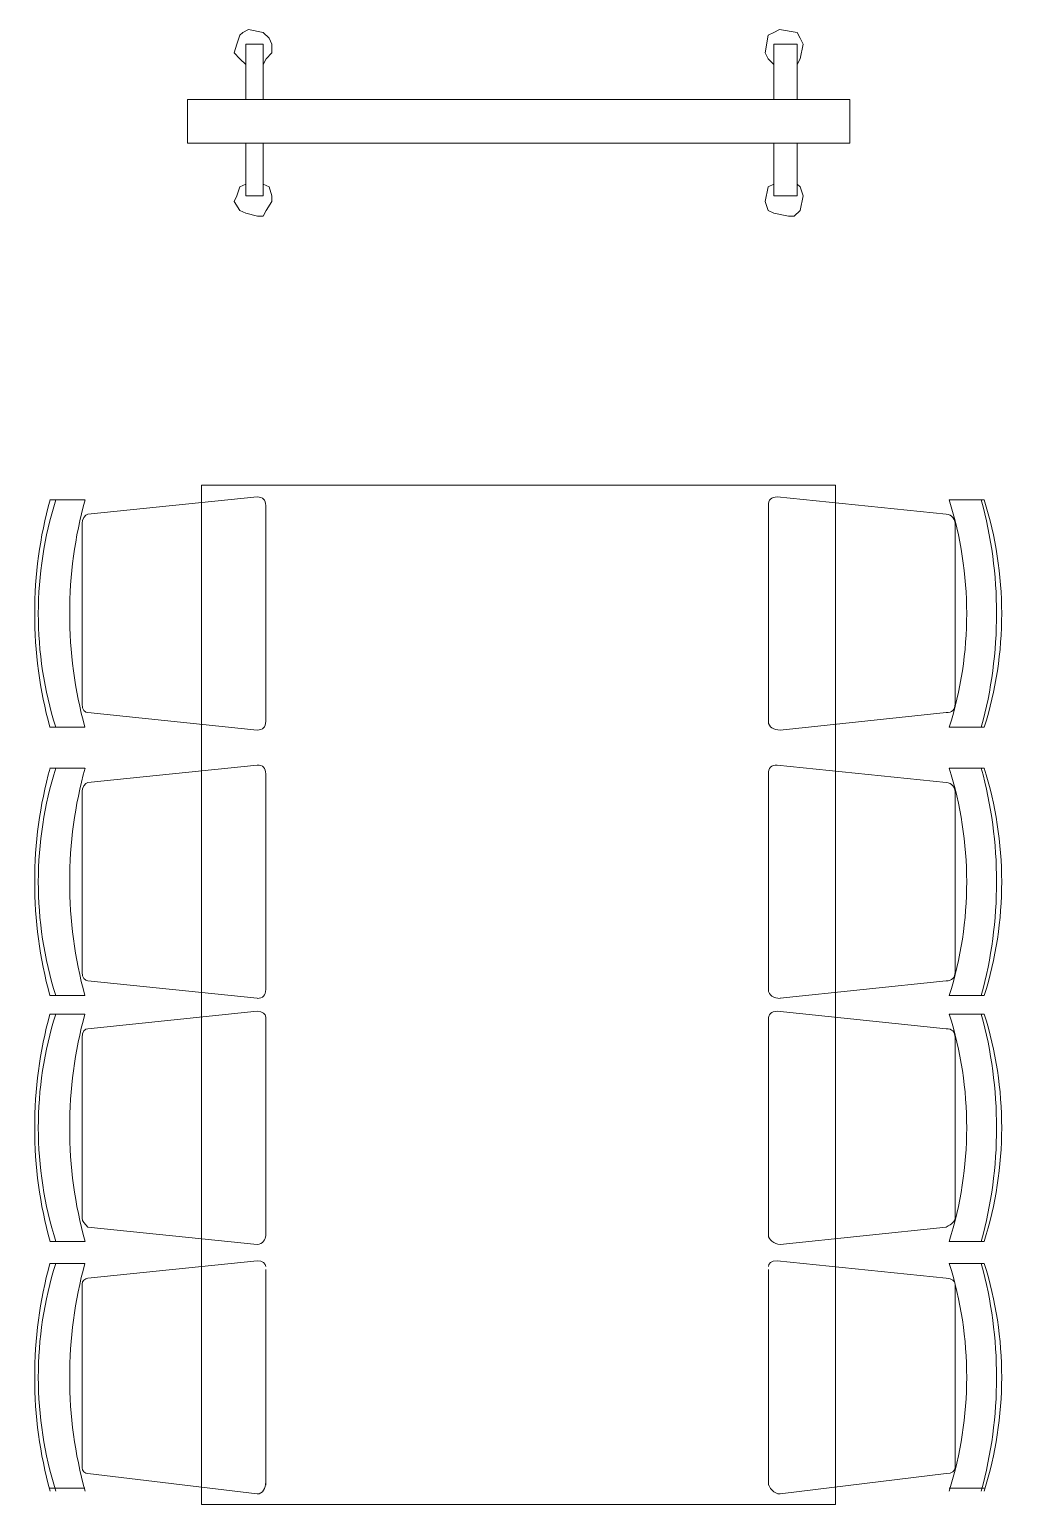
# Model space of a CAD drawing. Header units: millimetres. Extents: x -217756 to 263180, y 55413 to 130608.
# Drawn here: x -76609 to -74835, y 121804 to 124481 of the extents above; entities that cross this region are included whole.
import ezdxf

# ---------------------------------------------------------------- set-up
doc = ezdxf.new("R2010")
doc.units = ezdxf.units.MM
doc.layers.add('ТХ_мебель передв', color=250, linetype='Continuous', lineweight=13)
doc.layers.add('ТХ_ОСНОВНОЙ', color=103, linetype='Continuous', lineweight=25)

# ---------------------------------------------------------------- blocks, each defined once
blk = doc.blocks.new('У093')
at = {"layer": 'ТХ_мебель передв', "elevation": -0.6}
blk.add_lwpolyline([(46659.7, 18859.6), (46659.7, 17009.6), (47809.7, 17009.6), (47809.7, 18859.6)], close=True, dxfattribs=at)
for points in [[(46453.3, 18829.8), (46389.8, 18829.8)], [(46458.6, 18803.3), (46760.2, 18840.4)], [(48016, 18803.3), (47709.1, 18840.4)], [(48021.3, 18829.8), (48084.8, 18829.8)], [(46442.7, 18459.4), (46442.7, 18792.8)], [(48026.6, 18459.4), (48026.6, 18792.8)], [(46458.6, 18448.8), (46765.5, 18417.1)], [(48016, 18448.8), (47709.1, 18417.1)], [(46453.3, 18422.3), (46389.8, 18422.3)], [(48021.3, 18422.3), (48084.8, 18422.3)], [(46453.3, 18382.4), (46389.8, 18382.4)], [(46458.6, 18355.9), (46760.2, 18387.7)], [(48016, 18355.9), (47709.1, 18387.7)], [(48021.3, 18382.4), (48084.8, 18382.4)], [(46442.7, 18012), (46442.7, 18340.1)], [(48026.6, 18012), (48026.6, 18340.1)], [(46458.6, 17996.1), (46765.5, 17964.3)], [(48016, 17996.1), (47709.1, 17964.3)], [(46453.3, 17969.6), (46389.8, 17969.6)], [(48021.3, 17969.6), (48084.8, 17969.6)], [(46458.6, 17909.1), (46760.2, 17940.8)], [(48016, 17909.1), (47709.1, 17940.8)], [(46453.3, 17935.6), (46389.8, 17935.6)], [(48021.3, 17935.6), (48084.8, 17935.6)], [(46442.7, 17565.1), (46442.7, 17893.2)], [(48026.6, 17565.1), (48026.6, 17893.2)], [(46458.6, 17549.3), (46765.5, 17517.5)], [(48016, 17549.3), (47709.1, 17517.5)], [(46453.3, 17522.8), (46389.8, 17522.8)], [(48021.3, 17522.8), (48084.8, 17522.8)], [(46453.3, 17448.7), (46389.8, 17448.7)], [(46458.6, 17422.3), (46760.2, 17454)], [(48016, 17422.3), (47709.1, 17454)], [(48021.3, 17448.7), (48084.8, 17448.7)], [(46442.7, 17078.3), (46442.7, 17406.4)], [(48026.6, 17078.3), (48026.6, 17406.4)], [(46458.6, 17062.4), (46765.5, 17030.7)], [(48016, 17062.4), (47709.1, 17030.7)], [(46453.3, 17036), (46389.8, 17036)], [(48021.3, 17036), (48084.8, 17036)]]:
    blk.add_lwpolyline(points, dxfattribs=at)
at = {"layer": 'ТХ_мебель передв'}
for centre, radius, start, end in [((47044.6, 18628.2, -0.6), 686.6, 162.464, 197.4481), ((47147.7, 18628.2, -0.6), 780.4, 164.6265, 195.2953), ((47108.1, 18628.2, -0.6), 686.6, 162.464, 197.4481), ((47268.7, 18628.2, -0.6), 780.4, 344.7047, 15.3735), ((47419.4, 18628.2, -0.6), 686.6, 342.5519, 17.536), ((47332.2, 18628.2, -0.6), 780.4, 344.7047, 15.3735), ((47044.6, 18175.5, -0.6), 686.6, 162.464, 197.4481), ((47147.7, 18175.5, -0.6), 780.4, 164.6265, 195.2953), ((47108.1, 18175.5, -0.6), 686.6, 162.464, 197.4481), ((47268.7, 18175.5, -0.6), 780.4, 344.7047, 15.3735), ((47419.4, 18175.5, -0.6), 686.6, 342.5519, 17.536), ((47332.2, 18175.5, -0.6), 780.4, 344.7047, 15.3735), ((47044.6, 17729.7, -0.6), 686.6, 162.5519, 197.536), ((47147.7, 17729.7, -0.6), 780.4, 164.7047, 195.3735), ((47108.1, 17729.7, -0.6), 686.6, 162.5519, 197.536), ((47268.7, 17729.7, -0.6), 780.4, 344.6265, 15.2953), ((47419.4, 17729.7, -0.6), 686.6, 342.464, 17.4481), ((47332.2, 17729.7, -0.6), 780.4, 344.6265, 15.2953), ((47044.6, 17242.9, -0.6), 686.6, 162.5519, 197.536), ((47147.7, 17242.9, -0.6), 780.4, 164.7047, 195.3735), ((47108.1, 17242.9, -0.6), 686.6, 162.5519, 197.536), ((47268.7, 17242.9, -0.6), 780.4, 344.6265, 15.2953), ((47419.4, 17242.9, -0.6), 686.6, 342.464, 17.4481), ((47332.2, 17242.9, -0.6), 780.4, 344.6265, 15.2953)]:
    blk.add_arc(centre, radius, start, end, dxfattribs=at)
blk.add_ellipse((46765, 18824, -0.6), major_axis=(13.1, -13.1), ratio=0.741772, start_param=0.633725, end_param=2.506884, dxfattribs=at)
for points in [[(46781.4, 18824.5, -0.6), (46781.4, 18692.2, -0.6), (46781.4, 18559.9, -0.6), (46781.4, 18432.9, -0.6)], [(47693.3, 18819.2, -0.6), (47693.3, 18829.8, -0.6), (47698.5, 18840.4, -0.6), (47709.1, 18840.4, -0.6)], [(47693.3, 18432.9, -0.6), (47693.3, 18559.9, -0.6), (47693.3, 18692.2, -0.6), (47693.3, 18824.5, -0.6)], [(46442.7, 18792.8, -0.6), (46442.7, 18798.1, -0.6), (46448, 18803.4, -0.6), (46458.6, 18803.4, -0.6)], [(48016, 18803.4, -0.6), (48021.3, 18803.4, -0.6), (48026.6, 18798.1, -0.6), (48026.6, 18792.8, -0.6)], [(46458.6, 18448.8, -0.6), (46448, 18448.8, -0.6), (46442.7, 18454.1, -0.6), (46442.7, 18459.4, -0.6)], [(48026.6, 18459.4, -0.6), (48026.6, 18454.1, -0.6), (48021.3, 18448.8, -0.6), (48016, 18448.8, -0.6)], [(46781.4, 18427.6, -0.6), (46781.4, 18422.4, -0.6), (46776.1, 18417.1, -0.6), (46765.5, 18417.1, -0.6)], [(47709.1, 18417.1, -0.6), (47698.5, 18417.1, -0.6), (47693.3, 18422.4, -0.6), (47693.3, 18427.6, -0.6)], [(46760.2, 18387.7, -0.6), (46770.8, 18387.7, -0.6), (46781.4, 18377.1, -0.6), (46781.4, 18371.8, -0.6)], [(46781.4, 18371.8, -0.6), (46781.4, 18239.5, -0.6), (46781.4, 18107.2, -0.6), (46781.4, 17980.2, -0.6)], [(47693.3, 18371.8, -0.6), (47693.3, 18377.1, -0.6), (47698.5, 18387.7, -0.6), (47709.1, 18387.7, -0.6)], [(47693.3, 17980.2, -0.6), (47693.3, 18107.2, -0.6), (47693.3, 18239.5, -0.6), (47693.3, 18371.8, -0.6)], [(46442.7, 18340.1, -0.6), (46442.7, 18345.4, -0.6), (46448, 18350.6, -0.6), (46458.6, 18355.9, -0.6)], [(48016, 18355.9, -0.6), (48021.3, 18350.6, -0.6), (48026.6, 18345.4, -0.6), (48026.6, 18340.1, -0.6)], [(46458.6, 17996.1, -0.6), (46448, 17996.1, -0.6), (46442.7, 18001.4, -0.6), (46442.7, 18012, -0.6)], [(48026.6, 18012, -0.6), (48026.6, 18001.4, -0.6), (48021.3, 17996.1, -0.6), (48016, 17996.1, -0.6)], [(46781.4, 17980.2, -0.6), (46781.4, 17969.6, -0.6), (46776.1, 17964.4, -0.6), (46765.5, 17964.4, -0.6)], [(46760.2, 17940.9, -0.6), (46770.8, 17940.9, -0.6), (46781.4, 17935.6, -0.6), (46781.4, 17925, -0.6)], [(47693.3, 17925, -0.6), (47693.3, 17935.6, -0.6), (47698.5, 17940.9, -0.6), (47709.1, 17940.9, -0.6)], [(46781.4, 17925, -0.6), (46781.4, 17792.7, -0.6), (46781.4, 17665.7, -0.6), (46781.4, 17533.4, -0.6)], [(47693.3, 17533.4, -0.6), (47693.3, 17665.7, -0.6), (47693.3, 17792.7, -0.6), (47693.3, 17925, -0.6)], [(46442.7, 17893.2, -0.6), (46442.7, 17903.8, -0.6), (46448, 17909.1, -0.6), (46458.6, 17909.1, -0.6)], [(48016, 17909.1, -0.6), (48021.3, 17909.1, -0.6), (48026.6, 17903.8, -0.6), (48026.6, 17893.2, -0.6)], [(46458.6, 17549.3, -0.6), (46448, 17549.3, -0.6), (46442.7, 17559.9, -0.6), (46442.7, 17565.1, -0.6)], [(48026.6, 17565.1, -0.6), (48026.6, 17559.9, -0.6), (48021.3, 17549.3, -0.6), (48016, 17549.3, -0.6)], [(46781.4, 17533.4, -0.6), (46781.4, 17522.8, -0.6), (46776.1, 17517.5, -0.6), (46765.5, 17517.5, -0.6)], [(47709.1, 17517.5, -0.6), (47698.5, 17517.5, -0.6), (47693.3, 17522.8, -0.6), (47693.3, 17533.4, -0.6)], [(46760.2, 17454, -0.6), (46770.8, 17454, -0.6), (46781.4, 17448.7, -0.6), (46781.4, 17438.1, -0.6)], [(46781.4, 17438.1, -0.6), (46781.4, 17305.9, -0.6), (46781.4, 17178.9, -0.6), (46781.4, 17046.6, -0.6)], [(47693.3, 17438.1, -0.6), (47693.3, 17448.7, -0.6), (47698.5, 17454, -0.6), (47709.1, 17454, -0.6)], [(47693.3, 17046.6, -0.6), (47693.3, 17178.9, -0.6), (47693.3, 17305.9, -0.6), (47693.3, 17438.1, -0.6)], [(46442.7, 17406.4, -0.6), (46442.7, 17417, -0.6), (46448, 17422.3, -0.6), (46458.6, 17422.3, -0.6)], [(48016, 17422.3, -0.6), (48021.3, 17422.3, -0.6), (48026.6, 17417, -0.6), (48026.6, 17406.4, -0.6)], [(46458.6, 17062.4, -0.6), (46448, 17062.4, -0.6), (46442.7, 17073, -0.6), (46442.7, 17078.3, -0.6)], [(48026.6, 17078.3, -0.6), (48026.6, 17073, -0.6), (48021.3, 17062.4, -0.6), (48016, 17062.4, -0.6)], [(46781.4, 17046.6, -0.6), (46781.4, 17036, -0.6), (46776.1, 17030.7, -0.6), (46765.5, 17030.7, -0.6)], [(47709.1, 17030.7, -0.6), (47698.5, 17030.7, -0.6), (47693.3, 17036, -0.6), (47693.3, 17046.6, -0.6)]]:
    blk.add_open_spline(points, degree=3, dxfattribs=at)
blk.add_open_spline([(47709.1, 17964.4, -0.6), (47698.5, 17964.4, -0.6), (47693.3, 17969.6, -0.6), (47693.3, 17974.9, -0.6), (47693.3, 17974.9, -0.6), (47693.3, 17974.9, -0.6), (47693.3, 17980.2, -0.6)], degree=3, knots=[0, 0, 0, 0, 1, 1, 1, 2, 2, 2, 2], dxfattribs=at)
blk = doc.blocks.new('моб доска 2')
for points in [[(-505.6, 113.8), (-510.9, 119.1), (-516.2, 135), (-510.9, 161.5), (-500.3, 172.1), (-489.7, 172.1)], [(-489.7, 172.1), (-463.2, 166.8), (-452.7, 161.5), (-447.4, 145.6), (-452.7, 119.1)], [(463.2, 113.8), (452.7, 119.1), (447.4, 135), (447.4, 145.6), (458, 161.5), (463.2, 172.1), (473.8, 172.1), (495, 166.8), (505.6, 161.5), (516.2, 145.6), (510.9, 135), (505.6, 119.1), (495, 113.8)], [(-505.6, 39.7), (-505.6, 135), (-463.2, 135), (-463.2, 39.7)], [(495, 39.7), (495, 135), (463.2, 135), (463.2, 39.7)], [(-452.7, 119.1), (-463.2, 113.8)], [(-463.2, -39.7), (-463.2, -140.3), (-505.6, -140.3), (-505.6, -39.7)], [(463.2, -39.7), (463.2, -140.3), (495, -140.3), (495, -39.7)], [(-463.2, -103.2), (-452.7, -113.8), (-447.4, -124.4), (-452.7, -156.2), (-463.2, -161.5), (-473.8, -166.8), (-505.6, -161.5), (-510.9, -150.9), (-516.2, -140.3), (-510.9, -113.8)], [(-510.9, -113.8), (-505.6, -103.2)], [(495, -103.2), (505.6, -113.8), (516.2, -124.4), (510.9, -140.3), (505.6, -156.2), (500.3, -161.5), (489.7, -166.8), (463.2, -161.5), (452.7, -150.9), (447.4, -140.3), (447.4, -124.4), (458, -113.8), (463.2, -103.2)]]:
    blk.add_lwpolyline(points)
blk.add_lwpolyline([(-600.9, -39.7), (-600.9, 39.7), (600.9, 39.7), (600.9, -39.7)], close=True)

msp = doc.modelspace()

# ---------------------------------------------------------------- block references
at = {"layer": 'ТХ_мебель передв', "rotation": 180}
msp.add_blockref('моб доска 2', (-75721.8, 124314.6), dxfattribs=at)
at = {"layer": 'ТХ_ОСНОВНОЙ', "color": 18, "true_color": 0x000000, "rotation": 180}
msp.add_blockref('У093', (-28487.1, 140663.8, 0.6), dxfattribs=at)

doc.saveas('drawing.dxf')
